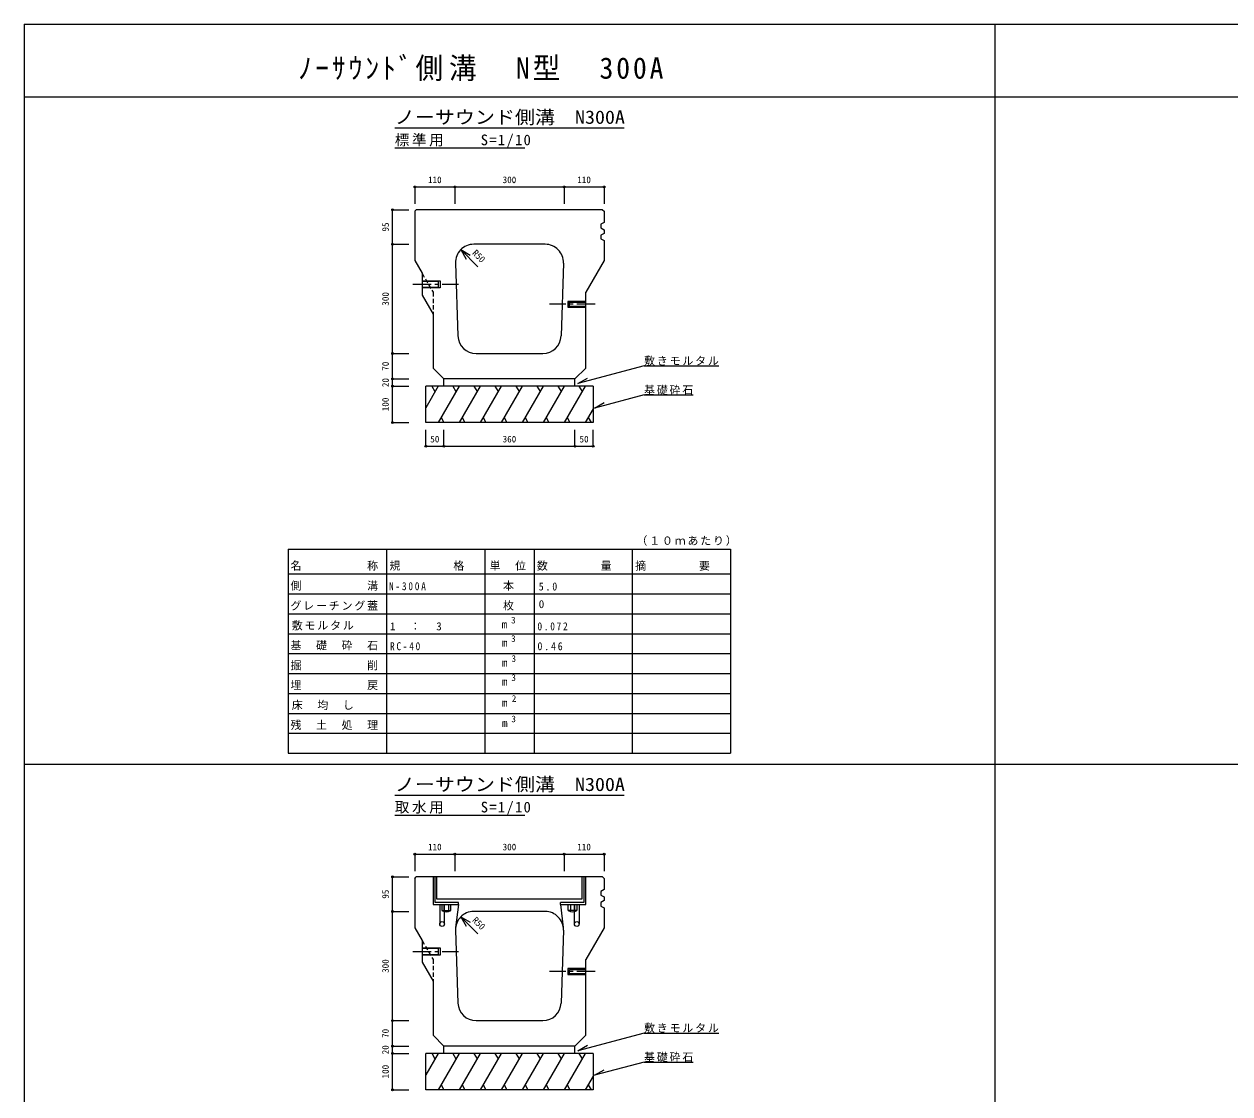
# Model space of a CAD drawing. Units: millimetres at full size, sheet at 1:10. Extents: x -5796 to 2204, y -2745 to 2955.
# Drawn here: x -5796 to -2483, y 16 to 2955 of the extents above; entities that cross this region are included whole.
import ezdxf
from ezdxf.enums import TextEntityAlignment as Align

# ---------------------------------------------------------------- set-up
doc = ezdxf.new("R2010")
doc.units = ezdxf.units.MM
doc.header["$LTSCALE"] = 10
doc.header["$PDMODE"] = 32
doc.header["$PDSIZE"] = 5
doc.linetypes.add('CHAIN1', pattern=[8, 5, -1, 1, -1])
doc.linetypes.add('DASHED1', pattern=[1.8, 1.2, -0.6])
doc.layers.add('0-0_通り芯', color=7, linetype='Continuous')
doc.styles.add('ＭＳ ゴシック', font='')
doc.styles.get('ＭＳ ゴシック').set_extended_font_data('MS Gothic')

msp = doc.modelspace()

# ---------------------------------------------------------------- linework, layer by layer
at = {"layer": '0-0_通り芯', "color": 2}
for p, q in [((-5795.87, 2955.18), (2204.13, 2955.18)), ((-5795.87, 2955.18), (-5795.87, -2744.82)), ((-3129.2, 2955.18), (-3129.2, -2744.82)), ((-5795.87, 2755.18), (2204.13, 2755.18)), ((-4642.03, 519.85), (-4642.03, 535.85)), ((-4630.03, 535.85), (-4630.03, 519.85)), ((-4301.03, 519.85), (-4301.03, 535.85)), ((-4295.03, 535.85), (-4295.03, 519.85)), ((-4283.03, 519.85), (-4283.03, 535.85)), ((-4277.03, 535.85), (-4277.03, 519.85)), ((-4277.03, 519.85), (-4301.03, 519.85))]:
    msp.add_line(p, q, dxfattribs=at)
at = {"layer": '0-0_通り芯'}
for p, q in [((-4777.53, 2670.18), (-4147.53, 2670.18)), ((-4777.53, 2615.18), (-4420.03, 2615.18)), ((-4092.76, 2016.23), (-3887.76, 2016.23)), ((-4232.53, 1960.18), (-4692.53, 1960.18)), ((-4692.53, 1860.18), (-4692.53, 1960.18)), ((-4658.48, 1960.18), (-4692.53, 1901.21)), ((-4675.79, 1960.18), (-4667.13, 1945.2)), ((-4600.75, 1960.18), (-4658.48, 1860.18)), ((-4642.53, 1960.18), (-4642.53, 1980.18)), ((-4618.05, 1960.18), (-4609.4, 1945.2)), ((-4543.01, 1960.18), (-4600.75, 1860.18)), ((-4560.32, 1960.18), (-4551.66, 1945.2)), ((-4485.28, 1960.18), (-4543.01, 1860.18)), ((-4502.58, 1960.18), (-4493.93, 1945.2)), ((-4427.54, 1960.18), (-4485.28, 1860.18)), ((-4444.85, 1960.18), (-4436.19, 1945.2)), ((-4369.81, 1960.18), (-4427.54, 1860.18)), ((-4387.11, 1960.18), (-4378.46, 1945.2)), ((-4312.07, 1960.18), (-4369.81, 1860.18)), ((-4329.38, 1960.18), (-4320.72, 1945.2)), ((-4254.34, 1960.18), (-4312.07, 1860.18)), ((-4282.53, 1960.18), (-4282.53, 1980.18)), ((-4271.64, 1960.18), (-4262.99, 1945.2)), ((-4232.53, 1960.18), (-4232.53, 1860.18)), ((-4092.76, 1936.43), (-4228.65, 1900.02)), ((-4092.76, 1936.43), (-3957.76, 1936.43)), ((-4232.53, 1897.95), (-4254.34, 1860.18)), ((-4228.65, 1900.02), (-4202.67, 1915.02)), ((-4232.53, 1860.18), (-4692.53, 1860.18)), ((-4650.56, 1873.9), (-4642.64, 1860.18)), ((-4592.83, 1873.9), (-4584.91, 1860.18)), ((-4535.09, 1873.9), (-4527.17, 1860.18)), ((-4477.36, 1873.9), (-4469.44, 1860.18)), ((-4419.62, 1873.9), (-4411.7, 1860.18)), ((-4361.89, 1873.9), (-4353.97, 1860.18)), ((-4304.15, 1873.9), (-4296.23, 1860.18)), ((-4246.42, 1873.9), (-4238.5, 1860.18)), ((-5070.03, 1512.73), (-3855.03, 1512.73)), ((-5070.03, 1512.73), (-5070.03, 1389.61)), ((-4800.03, 1512.73), (-4800.03, 1389.61)), ((-4530.03, 1512.73), (-4530.03, 1389.61)), ((-4395.03, 1512.73), (-4395.03, 1389.61)), ((-4125.03, 1512.73), (-4125.03, 1389.61)), ((-3855.03, 1512.73), (-3855.03, 1389.61)), ((-5070.03, 1444.33), (-3855.03, 1444.33)), ((-5070.03, 1389.61), (-3855.03, 1389.61)), ((-5070.03, 1389.61), (-5070.03, 951.85)), ((-4800.03, 1389.61), (-4800.03, 951.85)), ((-4530.03, 1389.61), (-4530.03, 951.85)), ((-4395.03, 1389.61), (-4395.03, 951.85)), ((-4125.03, 1389.61), (-4125.03, 951.85)), ((-3855.03, 1389.61), (-3855.03, 951.85)), ((-5070.03, 1334.89), (-3855.03, 1334.89)), ((-5070.03, 1280.17), (-3855.03, 1280.17)), ((-5070.03, 1225.45), (-3855.03, 1225.45)), ((-5070.03, 1170.73), (-3855.03, 1170.73)), ((-5070.03, 1116.01), (-3855.03, 1116.01)), ((-5070.03, 1061.29), (-3855.03, 1061.29)), ((-5070.03, 1006.57), (-3855.03, 1006.57)), ((-5070.03, 951.85), (-3855.03, 951.85)), ((-4984.53, 951.85), (-4075.53, 951.85)), ((-4777.53, 836.85), (-4147.53, 836.85)), ((-4777.53, 781.85), (-4420.03, 781.85)), ((-4662.53, 611.85), (-4662.53, 551.85)), ((-4262.53, 551.85), (-4262.53, 611.85)), ((-4662.53, 551.85), (-4262.53, 551.85)), ((-4092.76, 182.9), (-3887.76, 182.9)), ((-4642.53, 126.85), (-4642.53, 146.85)), ((-4282.53, 126.85), (-4282.53, 146.85)), ((-4232.53, 126.85), (-4692.53, 126.85)), ((-4692.53, 26.85), (-4692.53, 126.85)), ((-4658.48, 126.85), (-4692.53, 67.87)), ((-4676.12, 127.43), (-4667.13, 111.86)), ((-4600.75, 126.85), (-4658.48, 26.85)), ((-4618.05, 126.85), (-4609.4, 111.86)), ((-4543.01, 126.85), (-4600.75, 26.85)), ((-4560.32, 126.85), (-4551.66, 111.86)), ((-4485.28, 126.85), (-4543.01, 26.85)), ((-4502.58, 126.85), (-4493.93, 111.86)), ((-4427.54, 126.85), (-4485.28, 26.85)), ((-4444.85, 126.85), (-4436.19, 111.86)), ((-4369.81, 126.85), (-4427.54, 26.85)), ((-4387.11, 126.85), (-4378.46, 111.86)), ((-4312.07, 126.85), (-4369.81, 26.85)), ((-4329.38, 126.85), (-4320.72, 111.86)), ((-4254.34, 126.85), (-4312.07, 26.85)), ((-4271.64, 126.85), (-4262.99, 111.86)), ((-4232.53, 126.85), (-4232.53, 26.85)), ((-4092.76, 103.1), (-4228.65, 66.69)), ((-4092.76, 103.1), (-3957.76, 103.1)), ((-4228.65, 66.69), (-4202.67, 81.69)), ((-4650.56, 40.57), (-4642.64, 26.85)), ((-4592.83, 40.57), (-4584.91, 26.85)), ((-4535.09, 40.57), (-4527.17, 26.85)), ((-4477.36, 40.57), (-4469.44, 26.85)), ((-4419.62, 40.57), (-4411.7, 26.85)), ((-4361.89, 40.57), (-4353.97, 26.85)), ((-4304.15, 40.57), (-4296.23, 26.85)), ((-4232.53, 64.62), (-4254.34, 26.85)), ((-4246.42, 40.57), (-4238.5, 26.85)), ((-4232.53, 26.85), (-4692.53, 26.85))]:
    msp.add_line(p, q, dxfattribs=at)
at = {"layer": '0-0_通り芯', "color": 4}
for p, q in [((-4722.53, 2507.7), (-4612.53, 2507.7)), ((-4722.53, 2507.7), (-4722.53, 2461.19)), ((-4612.53, 2507.7), (-4612.53, 2461.19)), ((-4612.53, 2507.7), (-4312.53, 2507.7)), ((-4312.53, 2507.7), (-4312.53, 2461.19)), ((-4312.53, 2507.7), (-4202.53, 2507.7)), ((-4202.53, 2507.7), (-4202.53, 2461.19)), ((-4783.53, 2350.18), (-4783.53, 2445.18)), ((-4783.53, 2445.18), (-4738.53, 2445.18)), ((-4783.53, 2050.18), (-4783.53, 2350.18)), ((-4783.53, 2350.18), (-4738.53, 2350.18)), ((-4596.19, 2335.54), (-4570.21, 2320.54)), ((-4596.19, 2335.54), (-4581.19, 2309.56)), ((-4549.19, 2288.53), (-4596.19, 2335.54)), ((-4783.53, 1980.18), (-4783.53, 2050.18)), ((-4783.53, 2050.18), (-4738.53, 2050.18)), ((-4783.53, 1960.18), (-4783.53, 1980.18)), ((-4783.53, 1980.18), (-4738.53, 1980.18)), ((-4783.53, 1860.18), (-4783.53, 1960.18)), ((-4783.53, 1960.18), (-4738.53, 1960.18)), ((-4783.53, 1860.18), (-4738.53, 1860.18)), ((-4692.53, 1795.18), (-4692.53, 1840.18)), ((-4642.53, 1795.18), (-4642.53, 1840.18)), ((-4282.53, 1795.18), (-4282.53, 1840.18)), ((-4232.53, 1795.18), (-4232.53, 1840.18)), ((-4692.53, 1795.18), (-4642.53, 1795.18)), ((-4642.53, 1795.18), (-4282.53, 1795.18)), ((-4282.53, 1795.18), (-4232.53, 1795.18)), ((-5795.87, 921.85), (2204.13, 921.85)), ((-4722.53, 674.37), (-4612.53, 674.37)), ((-4722.53, 674.37), (-4722.53, 627.86)), ((-4612.53, 674.37), (-4612.53, 627.86)), ((-4612.53, 674.37), (-4312.53, 674.37)), ((-4312.53, 674.37), (-4312.53, 627.86)), ((-4312.53, 674.37), (-4202.53, 674.37)), ((-4202.53, 674.37), (-4202.53, 627.86)), ((-4783.53, 516.85), (-4783.53, 611.85)), ((-4783.53, 611.85), (-4738.53, 611.85)), ((-4666.53, 541.85), (-4666.53, 611.85)), ((-4258.53, 611.85), (-4258.53, 541.85)), ((-4252.53, 535.85), (-4252.53, 611.85)), ((-4602.53, 541.85), (-4666.53, 541.85)), ((-4654.03, 535.85), (-4654.03, 482.35)), ((-4641.03, 482.35), (-4641.03, 535.85)), ((-4602.53, 535.85), (-4602.53, 541.85)), ((-4258.53, 541.85), (-4322.53, 541.85)), ((-4322.53, 535.85), (-4322.53, 541.85)), ((-4322.53, 535.85), (-4252.53, 535.85)), ((-4284.03, 482.35), (-4284.03, 535.85)), ((-4271.03, 535.85), (-4271.03, 482.35)), ((-4783.53, 216.85), (-4783.53, 516.85)), ((-4783.53, 516.85), (-4738.53, 516.85)), ((-4596.19, 502.2), (-4570.21, 487.2)), ((-4596.19, 502.2), (-4581.19, 476.22)), ((-4549.19, 455.2), (-4596.19, 502.2)), ((-4783.53, 146.85), (-4783.53, 216.85)), ((-4783.53, 216.85), (-4738.53, 216.85)), ((-4783.53, 126.85), (-4783.53, 146.85)), ((-4783.53, 146.85), (-4738.53, 146.85)), ((-4783.53, 26.85), (-4783.53, 126.85)), ((-4783.53, 126.85), (-4738.53, 126.85)), ((-4783.53, 26.85), (-4738.53, 26.85))]:
    msp.add_line(p, q, dxfattribs=at)
at = {"layer": '0-0_通り芯', "color": 3}
for p, q in [((-4722.53, 2441.18), (-4718.53, 2445.18)), ((-4722.53, 2441.18), (-4722.53, 2305.18)), ((-4206.53, 2445.18), (-4718.53, 2445.18)), ((-4206.53, 2445.18), (-4202.53, 2441.18)), ((-4202.53, 2441.18), (-4202.53, 2410.18)), ((-4202.53, 2390.18), (-4202.53, 2380.18)), ((-4364.23, 2350.18), (-4560.84, 2350.18)), ((-4722.53, 2305.18), (-4702.53, 2270.54)), ((-4610.81, 2298.52), (-4604.14, 2098.52)), ((-4314.25, 2298.52), (-4320.92, 2098.52)), ((-4202.53, 2305.18), (-4252.53, 2218.58)), ((-4252.53, 2010.18), (-4252.53, 2218.58)), ((-4672.53, 2158.58), (-4672.53, 2010.18)), ((-4554.17, 2050.18), (-4370.89, 2050.18)), ((-4642.53, 1980.18), (-4672.53, 2010.18)), ((-4282.53, 1980.18), (-4252.53, 2010.18)), ((-4282.53, 1980.18), (-4642.53, 1980.18)), ((-4722.53, 607.85), (-4718.53, 611.85)), ((-4722.53, 607.85), (-4722.53, 471.85)), ((-4206.53, 611.85), (-4718.53, 611.85)), ((-4202.53, 607.85), (-4206.53, 611.85)), ((-4202.53, 607.85), (-4206.53, 611.85)), ((-4602.53, 535.85), (-4610.45, 473.11)), ((-4322.53, 535.85), (-4314.62, 473.11)), ((-4202.53, 556.85), (-4202.53, 546.85)), ((-4364.23, 516.85), (-4560.84, 516.85)), ((-4202.53, 526.85), (-4202.53, 471.85)), ((-4722.53, 471.85), (-4702.53, 437.21)), ((-4610.81, 465.18), (-4604.14, 265.18)), ((-4314.25, 465.18), (-4320.92, 265.18)), ((-4202.53, 471.85), (-4252.53, 385.25)), ((-4252.53, 176.85), (-4252.53, 385.25)), ((-4672.53, 325.25), (-4672.53, 176.85)), ((-4554.17, 216.85), (-4370.89, 216.85)), ((-4642.53, 146.85), (-4672.53, 176.85)), ((-4282.53, 146.85), (-4252.53, 176.85)), ((-4282.53, 146.85), (-4642.53, 146.85))]:
    msp.add_line(p, q, dxfattribs=at)
at = {"layer": '0-0_通り芯', "color": 3, "linetype": 'DASHED1'}
for p, q in [((-4702.53, 2270.54), (-4672.53, 2218.58)), ((-4672.53, 2218.58), (-4672.53, 2158.58)), ((-4702.53, 437.21), (-4672.53, 385.25)), ((-4672.53, 385.25), (-4672.53, 325.25))]:
    msp.add_line(p, q, dxfattribs=at)
at = {"layer": '0-0_通り芯', "linetype": 'CHAIN1'}
for p, q in [((-4727.53, 2240.18), (-4602.53, 2240.18)), ((-4227.53, 2185.18), (-4352.53, 2185.18)), ((-4727.53, 406.85), (-4602.53, 406.85)), ((-4227.53, 351.85), (-4352.53, 351.85))]:
    msp.add_line(p, q, dxfattribs=at)
at = {"layer": '0-0_通り芯', "color": 3}
for points in [[(-4202.53, 2410.18), (-4211.53, 2405.18), (-4211.53, 2395.18), (-4202.53, 2390.18)], [(-4202.53, 2380.18), (-4211.53, 2375.18), (-4211.53, 2365.18)], [(-4211.53, 2365.18), (-4202.53, 2360.18), (-4202.53, 2305.18)], [(-4702.53, 2270.54), (-4702.53, 2210.54), (-4672.53, 2158.58)], [(-4202.53, 607.85), (-4202.53, 576.85), (-4211.53, 571.85), (-4211.53, 561.85), (-4202.53, 556.85)], [(-4202.53, 546.85), (-4211.53, 541.85), (-4211.53, 531.85), (-4202.53, 526.85)], [(-4702.53, 437.21), (-4702.53, 377.21), (-4672.53, 325.25)]]:
    msp.add_lwpolyline(points, dxfattribs=at)
at = {"layer": '0-0_通り芯'}
for points in [[(-4702.53, 2250.18), (-4652.53, 2250.18), (-4652.53, 2230.18), (-4702.53, 2230.18)], [(-4702.53, 2232.18), (-4657.53, 2232.18), (-4657.53, 2248.18), (-4702.53, 2248.18)], [(-4252.53, 2193.18), (-4302.53, 2193.18), (-4302.53, 2177.18), (-4252.53, 2177.18)], [(-4252.53, 2179.18), (-4297.53, 2179.18), (-4297.53, 2191.18), (-4252.53, 2191.18)], [(-4092.76, 2016.23), (-4274.27, 1967.6), (-4248.29, 1982.6)], [(-4702.53, 416.85), (-4652.53, 416.85), (-4652.53, 396.85), (-4702.53, 396.85)], [(-4702.53, 398.85), (-4657.53, 398.85), (-4657.53, 414.85), (-4702.53, 414.85)], [(-4252.53, 359.85), (-4302.53, 359.85), (-4302.53, 343.85), (-4252.53, 343.85)], [(-4252.53, 345.85), (-4297.53, 345.85), (-4297.53, 357.85), (-4252.53, 357.85)], [(-4092.76, 182.9), (-4274.27, 134.26), (-4248.29, 149.26)]]:
    msp.add_lwpolyline(points, dxfattribs=at)
at = {"layer": '0-0_通り芯', "color": 4}
msp.add_lwpolyline([(-4672.53, 611.85), (-4672.53, 535.85), (-4602.53, 535.85)], dxfattribs=at)
at = {"layer": '0-0_通り芯', "color": 2}
msp.add_lwpolyline([(-4648.03, 535.85), (-4648.03, 519.85), (-4624.03, 519.85), (-4624.03, 535.85)], dxfattribs=at)
at = {"layer": '0-0_通り芯', "color": 4}
for centre in [(-4647.53, 482.35), (-4277.53, 482.35)]:
    msp.add_circle(centre, 6.5, dxfattribs=at)
at = {"layer": '0-0_通り芯', "color": 3}
for centre, start, end in [((-4560.84, 2300.18), 90, 181.90912), ((-4364.23, 2300.18), 358.09088, 90), ((-4554.17, 2100.18), 181.90916, 270), ((-4370.89, 2100.18), 270, 358.09085), ((-4560.84, 466.85), 90, 181.90912), ((-4364.23, 466.85), 358.09088, 90), ((-4554.17, 266.85), 181.90916, 270), ((-4370.89, 266.85), 270, 358.09085)]:
    msp.add_arc(centre, 50, start, end, dxfattribs=at)
at = {"layer": '0-0_通り芯', "color": 2}
for centre in [(-4636.03, 535.85), (-4289.03, 535.85)]:
    msp.add_arc(centre, 20, 233.1301, 306.8699, dxfattribs=at)
at = {"layer": '0-0_通り芯', "color": 4}
for p in [(-4722.53, 2507.7), (-4612.53, 2507.7), (-4312.53, 2507.7), (-4202.53, 2507.7), (-4783.53, 2445.18), (-4783.53, 2350.18), (-4783.53, 2050.18), (-4783.53, 1980.18), (-4783.53, 1960.18), (-4783.53, 1860.18), (-4692.53, 1795.18), (-4642.53, 1795.18), (-4282.53, 1795.18), (-4232.53, 1795.18), (-4722.53, 674.37), (-4612.53, 674.37), (-4312.53, 674.37), (-4202.53, 674.37), (-4783.53, 611.85), (-4783.53, 516.85), (-4783.53, 216.85), (-4783.53, 146.85), (-4783.53, 126.85), (-4783.53, 26.85)]:
    msp.add_point(p, dxfattribs=at)

# ---------------------------------------------------------------- texts
at = {"layer": '0-0_通り芯', "color": 3, "style": 'ＭＳ ゴシック', "width": 1.1}
for p in [(-4777.53, 2670.18), (-4777.53, 836.85)]:
    msp.add_text('ノーサウンド側溝\u3000N300A', height=36.66, dxfattribs=at).set_placement(p, align=Align.BOTTOM_LEFT)
at = {"layer": '0-0_通り芯', "color": 4, "style": 'ＭＳ ゴシック'}
for s, p in [('110', (-4686.28, 2512.7)), ('300', (-4481.28, 2512.7)), ('110', (-4276.28, 2512.7)), ('50', (-4680.03, 1800.18)), ('360', (-4481.28, 1800.18)), ('50', (-4270.03, 1800.18)), ('3', (-4458.01, 1302.79)), ('3', (-4458.01, 1252.17)), ('3', (-4456.84, 1197.11)), ('3', (-4457.11, 1144.85)), ('2', (-4456.21, 1087.33)), ('3', (-4457.11, 1031.24)), ('110', (-4686.28, 679.37)), ('300', (-4481.28, 679.37)), ('110', (-4276.28, 679.37))]:
    msp.add_text(s, height=18.33, dxfattribs=at).set_placement(p, align=Align.BOTTOM_LEFT)
for s, rotation, p in [('95', 90, (-4788.53, 2385.18)), ('R50', 315, (-4570.21, 2320.54)), ('300', 90, (-4788.53, 2181.43)), ('70', 90, (-4788.53, 2002.68)), ('20', 90, (-4788.53, 1957.68)), ('100', 90, (-4788.53, 1891.43)), ('95', 90, (-4788.53, 551.85)), ('R50', 315, (-4570.21, 487.2)), ('300', 90, (-4788.53, 348.1)), ('70', 90, (-4788.53, 169.35)), ('20', 90, (-4788.53, 124.35)), ('100', 90, (-4788.53, 58.1))]:
    msp.add_text(s, height=18.33, rotation=rotation, dxfattribs=at).set_placement(p, align=Align.BOTTOM_LEFT)
at = {"layer": '0-0_通り芯', "style": 'ＭＳ ゴシック'}
for s, p in [('0', (-4382.03, 1343.83)), ('m', (-4484.11, 1288.43)), ('m', (-4483.21, 1237.81)), ('m', (-4483.21, 1183.09)), ('m', (-4483.21, 1131.11)), ('m', (-4483.12, 1072.97)), ('m', (-4482.94, 1016.88))]:
    msp.add_text(s, height=21.99, dxfattribs=at).set_placement(p, align=Align.BOTTOM_LEFT)
at = {"layer": '0-0_通り芯', "color": 2, "insert": (-5042.52, 2798.68), "char_height": 58.65, "attachment_point": 7, "style": 'ＭＳ ゴシック'}
msp.add_mtext('\\T1.21;\\W0.95;ﾉｰｻｳﾝﾄﾞ側溝\u3000N型\u3000300A', dxfattribs=at)
at = {"layer": '0-0_通り芯', "attachment_point": 7, "style": 'ＭＳ ゴシック'}
for s, insert, char_height in [('\\T1.18;標準用\u3000\u3000S=1/10', (-4777.53, 2615.18), 29.33), ('\\T1.17;敷きモルタル', (-4092.76, 2016.23), 21.99), ('\\T1.17;基礎砕石', (-4092.76, 1936.43), 21.99), ('\\T1.17;（１０ｍあたり）', (-4113.78, 1521.67), 21.99), ('\\T1.17;名\u3000\u3000\u3000\u3000\u3000称', (-5064.03, 1453.27), 21.99), ('\\T1.17;規\u3000\u3000\u3000\u3000格', (-4792.28, 1453.27), 21.99), ('\\T1.17;単\u3000位', (-4517.03, 1453.27), 21.99), ('\\T1.17;数\u3000\u3000\u3000\u3000量', (-4387.28, 1453.27), 21.99), ('\\T1.17;摘\u3000\u3000\u3000\u3000要', (-4117.28, 1453.27), 21.99), ('\\T1.17;側\u3000\u3000\u3000\u3000\u3000溝', (-5064.03, 1398.55), 21.99), ('\\T1.17;\u3000本', (-4515.28, 1398.55), 21.99), ('\\T1.39;\\W0.85;N-300A', (-4793.28, 1399.34), 21.99), ('\\T1.38;\\W0.9;5.0', (-4382.03, 1398.55), 21.99), ('\\T1.17;グレーチング蓋', (-5064.03, 1343.83), 21.99), ('\\T1.17;\u3000枚', (-4515.28, 1343.83), 21.99), ('\\T1.17;敷モルタル', (-5060.53, 1289.11), 21.99), ('\\T1.21;1\u3000：\u30003', (-4790.53, 1289.11), 21.99), ('\\T1.38;\\W0.85;0.072', (-4385.53, 1289.11), 21.99), ('\\T1.17;基\u3000礎\u3000砕\u3000石', (-5064.03, 1234.39), 21.99), ('\\T1.38;\\W0.85;RC-40', (-4790.53, 1234.39), 21.99), ('\\T1.38;\\W0.9;0.46', (-4385.53, 1234.39), 21.99), ('\\T1.17;掘\u3000\u3000\u3000\u3000\u3000削', (-5064.03, 1179.67), 21.99), ('\\T1.17;埋\u3000\u3000\u3000\u3000\u3000戻', (-5064.03, 1124.95), 21.99), ('\\T1.17;床\u3000均\u3000し', (-5060.53, 1070.23), 21.99), ('\\T1.17;残\u3000土\u3000処\u3000理', (-5064.03, 1015.51), 21.99), ('\\T1.18;取水用\u3000\u3000S=1/10', (-4777.53, 781.85), 29.33), ('\\T1.17;敷きモルタル', (-4092.76, 182.9), 21.99), ('\\T1.17;基礎砕石', (-4092.76, 103.1), 21.99)]:
    msp.add_mtext(s, dxfattribs=dict(at, insert=insert, char_height=char_height))

doc.saveas('drawing.dxf')
